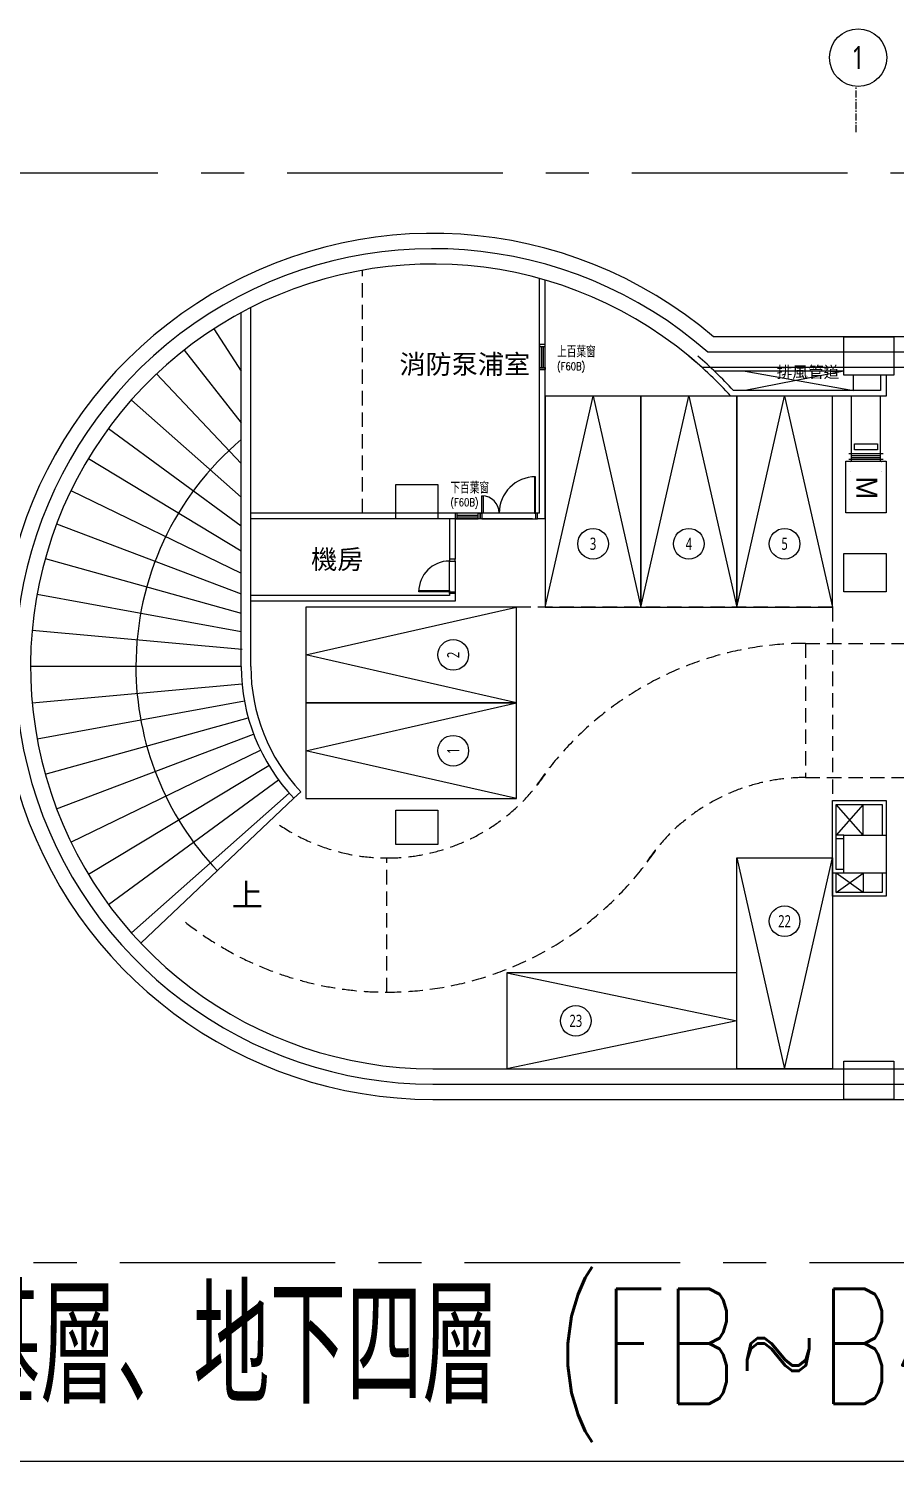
# Model space of a CAD drawing. Header units: millimetres. Extents: x -3377 to 119122, y -22007 to 15479.
# Drawn here: x 1617 to 3878, y 7729 to 11498 of the extents above; entities that cross this region are included whole.
import ezdxf
from ezdxf.enums import TextEntityAlignment as Align

# ---------------------------------------------------------------- set-up
doc = ezdxf.new("R2010")
doc.units = ezdxf.units.MM
doc.header["$LTSCALE"] = 150
doc.header["$MEASUREMENT"] = 0
doc.linetypes.add('CENTER', pattern=[2, 1.25, -0.25, 0.25, -0.25])
doc.linetypes.add('HIDDEN', pattern=[0.375, 0.25, -0.125])
doc.layers.get('0').update_dxf_attribs({"plot": 0})
doc.layers.add('AREA', color=3, linetype='Continuous', plot=False)
doc.layers.add('S-ARCH', color=252, linetype='Continuous', plot=False)
for name, color, linetype in [('ASSLN', 8, 'Continuous'), ('COL', 1, 'Continuous'), ('Col-Line', 8, 'CENTER'), ('Duct', 1, 'Continuous'), ('GRID', 5, 'CENTER'), ('OPEN', 4, 'Continuous'), ('PARK', 4, 'Continuous'), ('TEXT', 2, 'Continuous'), ('TITLE', 6, 'Continuous'), ('WALL', 2, 'Continuous'), ('WALL2', 3, 'Continuous'), ('排風設備', 6, 'Continuous')]:
    doc.layers.add(name, color=color, linetype=linetype)
doc.layers.add('text-3', color=3, linetype='Continuous', lineweight=13)
doc.styles.add('C1', font='', dxfattribs={"bigfont": 'japanese.shx'})
doc.styles.add('CHINA', font='romans.shx', dxfattribs={"width": 0.8, "bigfont": 'china.shx'})
doc.styles.add('CS4', font='romans.shx', dxfattribs={"width": 0.7, "height": 45, "bigfont": 'lsp.shx'})
doc.styles.add('FULLCHANCE', font='')
doc.styles.add('HH', font='')
doc.styles.get('C1').set_extended_font_data('微軟正黑體')
doc.styles.get('FULLCHANCE').set_extended_font_data('PMingLiU')
doc.styles.get('HH').set_extended_font_data('Microsoft JhengHei')

# ---------------------------------------------------------------- blocks, each defined once
blk = doc.blocks.new('A$C5DAC1351')
at = {"color": 252, "linetype": 'HIDDEN'}
for p, q in [((-2736.998057470668, 755.0000000000018), (-2736.998057470668, 1388.815055329685)), ((-1509.998057470661, 510.0000491866467), (-2339.998057470661, 510.0000491866467)), ((-1509.998057470661, 510.0000491866467), (-1509.998057470661, 5)), ((-1580.643003232217, 415.0000000000027), (1216.053644648113, 415.0000000000027)), ((-1580.642975428069, 65.00000000000273), (1216.053644648113, 65.00000000000273))]:
    blk.add_line(p, q, dxfattribs=at)
at = {"color": 252}
for p, q in [((-1479.998494081752, 1125.000049186647), (-1817.602287964895, 1125.000049186647)), ((-1479.998494081752, 1125.000049186647), (-1737.998057470642, 1075.000049186647)), ((-1737.998057470642, 1125.000049186647), (-1454.998494081752, 1075.000049186647)), ((-1479.998494081752, 1125.000049186647), (-1737.998057470642, 1125.000049186647)), ((-1479.998494081752, 1125.000049186647), (-1737.998057470642, 1075.000049186647)), ((-1737.998057470642, 1125.000049186647), (-1454.998494081752, 1075.000049186647)), ((-1454.998494081752, 1075.000049186647), (-1454.998494081752, 1115.000049186645)), ((-1454.998494081752, 1075.000049186647), (-1454.998494081752, 1115.000049186645)), ((-3315.106286191305, -367.6531701639176), (-2916.090873174362, 10.87953468262276)), ((-1429.998057470653, -5), (-1499.998057470661, -84.99995081334964)), ((-1429.998057470653, -84.99995081334964), (-1499.998057470661, -5)), ((-1429.998057470653, -84.99995081334964), (-1429.998057470653, -5)), ((-1499.998057470653, -235), (-1429.998057470646, -185)), ((-1429.998057470646, -235), (-1499.998057470653, -185)), ((-1429.998057470646, -184.9999508133496), (-1429.998057470646, -235))]:
    blk.add_line(p, q, dxfattribs=at)
blk.add_lwpolyline([(-3053.349773559567, 947.1359641163526, 0.2208810136133791), (-3328.349773559567, 355.0000000000018, 0.1920765624150061), (-3115.5984779625, -178.3867212419345)], format="xyb", dxfattribs=at)
at = {"color": 252, "linetype": 'HIDDEN'}
for points in [[(-2289.150679006845, 34.59219964723434, -0.2514793429402726), (-1580.642975428069, 415.0000000000027), (-1580.642975428069, 65.00000000000273, 0.2590978351970929), (-2005.143360276605, -170.8041952198264)], [(-1964.490353891873, -114.5921504605949, -0.2514793429402684), (-2672.998057470642, -494.9999508133506), (-2672.998057470642, -144.9999508133506, 0.2590978351970908), (-2248.497672622107, 90.80424440647494)], [(-3198.859479757157, -312.8096277055038, 0.1683223237559573), (-2672.998057470642, -494.9999508133506), (-2672.998057470642, -144.9999508133506, -0.1499854666625303), (-2953.46065219005, -58.93319780283764)]]:
    blk.add_lwpolyline(points, format="xyb", dxfattribs=at)
at = {"layer": 'AREA', "color": 252}
blk.add_lwpolyline([(-584.9980574706533, 1174.999999999996), (-1835.227161761472, 1174.999999999996, 1.444325545964215), (-2553.349773689788, -734.9999508133515), (-1476.21198579331, -734.9999508133569), (1365.001942529361, -734.9999508133569), (1365.001942529361, -59.99995081335692), (1885.001942529365, -59.99995081335692), (1885.001942529365, 580.0000491866431), (1365.001942529361, 580.0000491866431), (1365.001942529361, 1174.999999999996), (330.0023791404637, 1175), (330.0023791404637, 1205.000049186647), (-584.9980574706533, 1205.000049186645)], format="xyb", close=True, dxfattribs=at)
at = {"layer": 'ASSLN', "color": 252}
for p, q in [((-3125.16209006578, 1235.642192256581), (-3053.349773559567, 1125.044792313542)), ((-3202.366718169375, 1180.395057637374), (-3053.349773559567, 990.8809779837575)), ((-3274.265713380926, 1118.400420999877), (-3053.349773559567, 884.4656286753707)), ((-3340.271310349992, 1050.165080794073), (-3053.349773559567, 796.6991085046939)), ((-3399.843921524363, 976.2468524460346), (-3053.349773559567, 721.9528346286952)), ((-3452.496548211217, 897.2500082861425), (-3053.349773559567, 656.5358700151683)), ((-3497.798761730897, 813.8203376979), (-3053.349773559567, 597.903716834111)), ((-3535.380222117936, 726.6398678699388), (-3053.349773559567, 544.2201355175221)), ((-3564.933705604177, 636.4212883085511), (-3053.349773559567, 494.099327483762)), ((-3586.217616134963, 543.9021246895263), (-3053.349773559567, 446.4454480859786)), ((-3599.057960386803, 449.8387096774186), (-3051.306051210537, 400.1612903225814)), ((-3053.349770141205, 355), (-3603.349770141205, 355)), ((-3599.057960386803, 260.1612903225814), (-3051.306051210537, 309.8387096774186)), ((-3586.217616134963, 166.0978753104737), (-3045.191601566803, 265.046607290702)), ((-3564.933705604177, 73.57871169144892), (-3035.05640607595, 220.9898627102139)), ((-3535.380222117936, -16.63986786993883), (-3020.983318701547, 178.0286343476491)), ((-3497.798761730897, -103.8203376979), (-3003.087385183913, 136.5141249057615)), ((-3452.496548211217, -187.2500082861425), (-2981.5149025555, 96.78571033993103)), ((-3399.843921524363, -266.2468524460346), (-2956.442223180806, 59.16816550188923)), ((-3340.271310349992, -340.1650807940732), (-2928.074313097772, 23.96900914567959))]:
    blk.add_line(p, q, dxfattribs=at)
at = {"layer": 'COL', "color": 252}
for points in [[(-1479.998057470646, 1215), (-1349.998057470646, 1215), (-1349.998057470646, 1115), (-1479.998057470646, 1115)], [(-1479.99805747065, 1215.000000000004), (-1349.99805747065, 1215.000000000004), (-1349.99805747065, 1115.000000000004), (-1479.99805747065, 1115.000000000004)], [(-1479.998057470646, 650), (-1369.998057470646, 650), (-1369.998057470646, 550), (-1479.998057470646, 550)], [(-1479.99805747065, 650.0000000000036), (-1369.99805747065, 650.0000000000036), (-1369.99805747065, 550.0000000000036), (-1479.99805747065, 550.0000000000036)], [(-1479.998057470646, -85), (-1369.998057470646, -85), (-1369.998057470646, -185), (-1479.998057470646, -185)], [(-1479.99805747065, -84.99999999999636), (-1369.99805747065, -84.99999999999636), (-1369.99805747065, -184.9999999999964), (-1479.99805747065, -184.9999999999964)], [(-1479.998057470646, -675), (-1349.998057470646, -675), (-1349.998057470646, -775), (-1479.998057470646, -775)], [(-1479.99805747065, -674.9999999999964), (-1349.99805747065, -674.9999999999964), (-1349.99805747065, -774.9999999999964), (-1479.99805747065, -774.9999999999964)]]:
    blk.add_lwpolyline(points, close=True, dxfattribs=at)
at = {"layer": 'Col-Line', "color": 252, "linetype": 'ByBlock'}
blk.add_circle((-1442.998057470635, 1943.646313869518), 75, dxfattribs=at)
at = {"layer": 'Duct', "color": 252, "linetype": 'CENTER', "ltscale": 3}
for points in [[(-3833.346878069868, -1201.48446317532), (-3833.335196229804, 55.73710836013379), (-3833.352961748024, 1643.229627932831), (1974.901942529359, 1643.100000000008), (1974.382842062834, 55.64961006827252), (1973.968240820082, -1201.48446317532), (-1007.818458468057, -1201.481573726893)], [(-3833.346878069871, -1201.48446317532), (-3833.335196229807, 55.73710836013379), (-3833.352961748027, 1643.229627932831), (1974.901942529359, 1643.100000000008), (1974.382842062834, 55.64961006827252), (1973.968240820082, -1201.48446317532), (-1007.81845846806, -1201.481573726893)]]:
    blk.add_lwpolyline(points, close=True, dxfattribs=at)
at = {"layer": 'GRID', "color": 252, "ltscale": 0.1}
blk.add_line((-1447.99805747065, 1749.381000729662), (-1447.99805747065, 1868.646313869533), dxfattribs=at)
at = {"layer": 'OPEN', "color": 252, "linetype": 'Continuous'}
for p, q in [((-2274.998057470657, 1194.62462371929), (-2274.998057470657, 1189.62462371929)), ((-2274.998057470657, 1189.62462371929), (-2259.998057470657, 1189.62462371929)), ((-2274.998057470657, 1189.62462371929), (-2274.998057470657, 1134.62462371929)), ((-2269.998057470657, 1189.62462371929), (-2269.998057470657, 1134.62462371929)), ((-2264.998057470657, 1189.62462371929), (-2264.998057470657, 1134.62462371929)), ((-2259.998057470657, 1189.62462371929), (-2259.998057470657, 1194.62462371929)), ((-2259.998057470657, 1134.62462371929), (-2259.998057470657, 1189.62462371929)), ((-2274.998057470657, 1129.62462371929), (-2274.998057470657, 1134.62462371929)), ((-2274.998057470657, 1134.62462371929), (-2259.998057470657, 1134.62462371929)), ((-2259.998057470657, 1134.62462371929), (-2259.998057470657, 1129.62462371929)), ((-2284.998057470661, 850.0000000000018), (-2287.998057470661, 850.0000000000018)), ((-2287.998057470661, 850.0000000000018), (-2287.998057470661, 755.0000000000018)), ((-2284.998057470661, 755.0000000000018), (-2284.998057470661, 850.0000000000018)), ((-2424.998057470661, 755.0000000000018), (-2424.998057470661, 800.0000000000018)), ((-2424.998057470661, 800.0000000000018), (-2421.998057470661, 800.0000000000018)), ((-2421.998057470661, 800.0000000000018), (-2421.998057470661, 755.0000000000018)), ((-2489.998057470661, 755.0000000000018), (-2494.998057470661, 755.0000000000018)), ((-2489.998057470661, 740.0000000000018), (-2489.998057470661, 755.0000000000018)), ((-2434.998057470661, 755.0000000000018), (-2489.998057470661, 755.0000000000018)), ((-2434.998057470661, 740.0000000000018), (-2434.998057470661, 755.0000000000018)), ((-2434.998057470661, 755.0000000000018), (-2429.998057470661, 755.0000000000018)), ((-2429.998057470661, 755.0000000000018), (-2424.998057470661, 755.0000000000018)), ((-2424.998057470661, 755.0000000000018), (-2424.998057470661, 740.0000000000018)), ((-2284.998057470661, 755.0000000000018), (-2424.998057470661, 755.0000000000018)), ((-2421.998057470661, 755.0000000000018), (-2424.998057470661, 755.0000000000018)), ((-2287.998057470661, 755.0000000000018), (-2284.998057470661, 755.0000000000018)), ((-2279.998057470661, 755.0000000000018), (-2284.998057470661, 755.0000000000018)), ((-2284.998057470661, 755.0000000000018), (-2284.998057470661, 740.0000000000018)), ((-2494.998057470661, 740.0000000000018), (-2489.998057470661, 740.0000000000018)), ((-2489.998057470661, 750.0000000000018), (-2434.998057470661, 750.0000000000018)), ((-2489.998057470661, 745.0000000000018), (-2434.998057470661, 745.0000000000018)), ((-2489.998057470661, 740.0000000000018), (-2434.998057470661, 740.0000000000018)), ((-2429.998057470661, 740.0000000000018), (-2434.998057470661, 740.0000000000018)), ((-2424.998057470661, 740.0000000000018), (-2429.998057470661, 740.0000000000018)), ((-2424.998057470661, 740.0000000000018), (-2284.998057470661, 740.0000000000018)), ((-2284.998057470661, 740.0000000000018), (-2279.998057470661, 740.0000000000018)), ((-2509.998057470661, 635.0000000000018), (-2509.998057470661, 630.0000000000018)), ((-2509.998057470661, 630.0000000000018), (-2494.998057470661, 630.0000000000018)), ((-2509.998057470661, 550.0000000000018), (-2509.998057470661, 630.0000000000018)), ((-2494.998057470661, 630.0000000000018), (-2494.998057470661, 635.0000000000018)), ((-2494.998057470661, 630.0000000000018), (-2494.998057470661, 550.0000000000018)), ((-2589.998057470661, 550.0000000000018), (-2589.998057470661, 553.0000000000018)), ((-2589.998057470661, 553.0000000000018), (-2509.998057470661, 553.0000000000018)), ((-2509.998057470661, 550.0000000000018), (-2589.998057470661, 550.0000000000018)), ((-2509.998057470661, 553.0000000000018), (-2509.998057470661, 550.0000000000018)), ((-2509.998057470661, 545.0000000000018), (-2509.998057470661, 550.0000000000018)), ((-2509.998057470661, 550.0000000000018), (-2494.998057470661, 550.0000000000018)), ((-2494.998057470661, 550.0000000000018), (-2494.998057470661, 545.0000000000018))]:
    blk.add_line(p, q, dxfattribs=at)
for centre, radius, start, end in [((-2284.998057470661, 755.0000000000018), 95, 90, 180), ((-2424.998057470661, 755.0000000000018), 45, 0, 90), ((-2509.998057470661, 550.0000000000018), 80, 90, 180)]:
    blk.add_arc(centre, radius, start, end, dxfattribs=at)
at = {"layer": 'PARK', "color": 252}
for points in [[(-2259.998057470661, 510.0000491866467), (-2009.998057470661, 510.0000491866467), (-2009.998057470661, 1060.000049186647), (-2259.998057470661, 1060.000049186647), (-2259.998057470661, 510.0000491866467), (-2134.998057470661, 1060.000049186647), (-2009.998057470661, 510.0000491866467)], [(-2009.998057470661, 510.0000491866467), (-1759.998057470661, 510.0000491866467), (-1759.998057470661, 1060.000049186647), (-2009.998057470661, 1060.000049186647), (-2009.998057470661, 510.0000491866467), (-1884.998057470661, 1060.000049186647), (-1759.998057470661, 510.0000491866467)], [(-1759.998057470661, 510.0000491866467), (-1509.998057470661, 510.0000491866467), (-1509.998057470661, 1060.000049186647), (-1759.998057470661, 1060.000049186647), (-1759.998057470661, 510.0000491866467), (-1634.998057470661, 1060.000049186647), (-1509.998057470661, 510.0000491866467)], [(-2334.998057470661, 260.0000491866467), (-2334.998057470661, 510.0000491866467), (-2884.998057470661, 510.0000491866467), (-2884.998057470661, 260.0000491866465), (-2334.998057470661, 260.0000491866467), (-2884.998057470661, 385.0000491866467), (-2334.998057470661, 510.0000491866467)], [(-2334.998057470661, 10.00004918664672), (-2334.998057470661, 260.0000491866467), (-2884.998057470661, 260.0000491866467), (-2884.998057470661, 10.00004918664672), (-2334.998057470661, 10.00004918664672), (-2884.998057470661, 135.0000491866467), (-2334.998057470661, 260.0000491866467)], [(-1759.998057470642, -144.9999508133533), (-1509.998057470642, -144.9999508133533), (-1509.998057470642, -694.9999508133533), (-1759.998057470642, -694.9999508133533), (-1759.998057470642, -144.9999508133533), (-1634.998057470642, -694.9999508133533), (-1509.998057470642, -144.9999508133533)], [(-2359.998057470642, -444.9999508133533), (-2359.998057470642, -694.9999508133533), (-1759.998057470642, -694.9999508133533), (-1759.998057470642, -444.9999508133533), (-2359.998057470642, -444.9999508133533), (-1759.998057470642, -569.9999508133533), (-2359.998057470642, -694.9999508133533)]]:
    blk.add_lwpolyline(points, dxfattribs=at)
for centre, radius in [((-2134.998057470661, 675.0000491866467), 40), ((-1884.998057470661, 675.0000491866467), 40), ((-1634.998057470661, 675.0000491866467), 40), ((-2499.998057470661, 385.0000491866467), 40.00000000000001), ((-2499.998057470661, 135.0000491866467), 40.00000000000001), ((-1634.998057470642, -309.9999508133533), 40), ((-2179.998057470642, -569.9999508133533), 40)]:
    blk.add_circle(centre, radius, dxfattribs=at)
at = {"layer": 'WALL', "color": 252}
for p, q in [((-2274.998057470661, 755.0000000000018), (-2274.998057470653, 1367.432802998119)), ((-2259.998057470661, 740.0000000000018), (-2259.998057470653, 1363.18877978813)), ((-3028.349773559567, 355.0000000000018), (-3028.349773559567, 1291.414609513766)), ((-3053.349773559567, 355.0000000000018), (-3053.349773559567, 1278.307822084005)), ((-2259.998057470657, 1194.62462371929), (-2274.998057470657, 1194.62462371929)), ((-2274.998057470657, 1129.62462371929), (-2259.998057470657, 1129.62462371929)), ((-2259.998057470657, 1129.62462371929), (-2274.998057470657, 1129.62462371929)), ((-1384.998494081752, 1115.000049186647), (-1384.998494081752, 1075.000049186647)), ((-1369.998494081752, 1115.000049186647), (-1369.998494081752, 1060.000049186647)), ((-2292.998057470657, 755.0000000000018), (-3028.349773559574, 755.0000000000018)), ((-2494.998057470661, 755.0000000000018), (-2494.998057470661, 740.0000000000018)), ((-2429.998057470661, 740.0000000000018), (-2429.998057470661, 755.0000000000018)), ((-2429.998057470661, 755.0000000000018), (-2429.998057470661, 740.0000000000018)), ((-2274.998057470661, 755.0000000000018), (-2279.998057470661, 755.0000000000018)), ((-2279.998057470661, 740.0000000000018), (-2279.998057470661, 755.0000000000018)), ((-2292.998057470657, 740.0000000000018), (-3028.349773559574, 740.0000000000018)), ((-2509.998057470661, 740.0000000000018), (-2509.998057470661, 635.0000000000018)), ((-2494.998057470661, 740.0000000000018), (-2494.998057470661, 635.0000000000018)), ((-2259.998057470661, 740.0000000000018), (-2279.998057470661, 740.0000000000018)), ((-2259.998057470661, 740.0000000000018), (-2279.998057470661, 740.0000000000018)), ((-2494.998057470661, 635.0000000000018), (-2509.998057470661, 635.0000000000018)), ((-2509.998057470661, 540.0000000000018), (-3028.349773559567, 540.0000000000018)), ((-2494.998057470661, 545.0000000000018), (-2509.998057470661, 545.0000000000018)), ((-2509.998057470661, 545.0000000000018), (-2509.998057470661, 540.0000000000018)), ((-2494.998057470661, 545.0000000000018), (-2494.998057470661, 525.0000000000018)), ((-2494.998057470661, 525.0000000000018), (-3028.349773559567, 525.0000000000018)), ((-2916.090873174362, 10.87953468262276), (-2897.953818193619, 28.08555794849462))]:
    blk.add_line(p, q, dxfattribs=at)
for points in [[(-624.9980574706533, 1214.999999999996), (-1820.342209060796, 1214.999999999996, 1.434027653062375), (-2553.349773820013, -774.9999508133515), (-1476.21198579331, -774.9999508133569), (1405.001942529361, -774.9999508133569), (1405.001942529361, -99.99995081335692), (1925.001942529365, -99.99995081335692), (1925.001942529365, 620.0000491866431), (1405.001942529361, 620.0000491866431), (1405.001942529361, 1214.999999999996), (370.0023791404637, 1215), (370.0023791404637, 1245.000049186647), (-624.9980574706533, 1245.000049186645)], [(-544.9980574706533, 1134.999999999996), (-1850.42724472949, 1134.999999999996, 1.455344085426493), (-2553.349773559563, -694.999950813351), (-1476.21198579331, -694.9999508133569), (1325.001942529361, -694.9999508133569), (1325.001942529361, -19.99995081335692), (1845.001942529365, -19.99995081335692), (1845.001942529365, 540.0000491866431), (1325.001942529361, 540.0000491866431), (1325.001942529361, 1134.999999999996), (290.0023791404637, 1135), (290.0023791404637, 1165.000049186647), (-544.9980574706533, 1165.000049186645)]]:
    blk.add_lwpolyline(points, format="xyb", close=True, dxfattribs=at)
for points in [[(-1369.998494081752, 1115.000049186647), (-1369.998494081752, 1060.000049186647), (-1775.22746579173, 1060.000049186647, 0.03625295669010119), (-1885.21848321271, 1165.000049186647, 27.58395704240716)], [(-1384.998494081752, 1115.000049186647), (-1384.998494081752, 1075.000049186647), (-1768.605025180601, 1075.000049186649, 0.03045517288972213), (-1861.884372455344, 1165.000049186647)], [(-3053.349773559567, 355.0000000000018, 0.1920765624150069), (-2916.090873174362, 10.87953468262185)], [(-3028.349773559567, 355.0000000000018, 0.1920765624150086), (-2897.953818193619, 28.08555794849394)]]:
    blk.add_lwpolyline(points, format="xyb", dxfattribs=at)
for points in [[(-2539.998057470657, 740.0000000000018), (-2649.998057470657, 740.0000000000018), (-2649.998057470657, 830.0000000000018), (-2539.998057470657, 830.0000000000018)], [(-2539.99805747065, 740.0000000000018), (-2649.99805747065, 740.0000000000018), (-2649.99805747065, 830.0000000000018), (-2539.99805747065, 830.0000000000018)], [(-2539.998057470657, -109.9999999999982), (-2649.998057470657, -109.9999999999982), (-2649.998057470657, -19.99999999999818), (-2539.998057470657, -19.99999999999818)], [(-2539.99805747065, -109.9999999999982), (-2649.99805747065, -109.9999999999982), (-2649.99805747065, -19.99999999999818), (-2539.99805747065, -19.99999999999818)]]:
    blk.add_lwpolyline(points, close=True, dxfattribs=at)
blk.add_arc((-2553.349773559567, 355.0000000000018), 500, 180, 223.4910240855886, dxfattribs=at)
at = {"layer": 'WALL2', "color": 252}
for p, q in [((-1479.996988163508, -84.99995081335146), (-1499.998057470661, -84.99995081334964)), ((-1479.996988163508, -84.99995081335146), (-1499.998057470661, -84.99995081334964)), ((-1479.996988163508, -94.99995081335146), (-1499.998057470661, -94.99995081334964))]:
    blk.add_line(p, q, dxfattribs=at)
for points in [[(-1479.998057470653, -185), (-1509.998057470661, -185), (-1509.998057470661, 5), (-1369.998057470653, 5), (-1369.998057470653, -85)], [(-1479.998057470653, -175), (-1499.998057470661, -175), (-1499.998057470661, -5), (-1379.998057470653, -5), (-1379.998057470653, -85)], [(-1369.998057470646, -185), (-1369.998057470646, -245), (-1509.998057470653, -245), (-1509.998057470653, -185)], [(-1379.998057470646, -185), (-1379.998057470646, -235), (-1499.998057470653, -235), (-1499.998057470653, -185)]]:
    blk.add_lwpolyline(points, dxfattribs=at)
at = {"layer": '排風設備', "color": 252}
for p, q in [((-1459.998494081752, 910.4614499537838), (-1459.998494081752, 1060.000049186647)), ((-1384.998494081752, 910.4614499537838), (-1384.998494081752, 1060.000049186647)), ((-1467.498494081752, 910.4614499537838), (-1377.498494081752, 910.4614499537838)), ((-1467.498494081752, 910.4614499537838), (-1377.498494081752, 910.4614499537838)), ((-1459.998494081752, 890.4614499537984), (-1459.998494081752, 910.4614499537838)), ((-1459.998494081752, 905.4614499537984), (-1384.998494081752, 905.4614499537984)), ((-1459.998494081752, 905.4614499537984), (-1384.998494081752, 905.4614499537984)), ((-1384.998494081752, 890.4614499537984), (-1384.998494081752, 910.4614499537838)), ((-1467.498494081752, 895.4614499537838), (-1377.498494081752, 895.4614499537838)), ((-1467.498494081752, 895.4614499537838), (-1377.498494081752, 895.4614499537838)), ((-1459.998494081752, 900.4614499537984), (-1384.998494081752, 900.4614499537984)), ((-1459.998494081752, 900.4614499537984), (-1384.998494081752, 900.4614499537984)), ((-1459.998494081752, 890.4614499537984), (-1384.998494081752, 890.4614499537984))]:
    blk.add_line(p, q, dxfattribs=at)
for points in [[(-1392.410774783493, 919.7625108235497), (-1452.586213380011, 919.7625108235497), (-1452.586213380011, 935.7625108235497), (-1392.410774783493, 935.7625108235497)], [(-1474.998494081752, 890.4614499537984), (-1369.998494081752, 890.4614499537984), (-1369.998494081752, 755.4614499537984), (-1474.998494081752, 755.4614499537984)]]:
    blk.add_lwpolyline(points, close=True, dxfattribs=at)
at = {"layer": '排風設備', "color": 252, "const_width": 0.6}
for points in [[(-1462.948494081764, 887.2114499537838, 1), (-1463.548494081741, 887.2114499537838, 1)], [(-1382.048494081741, 887.2114499537838, -1), (-1381.448494081764, 887.2114499537838, -1)], [(-1462.948494081764, 863.7114499537838, 1), (-1463.548494081741, 863.7114499537838, 1)], [(-1382.048494081741, 863.7114499537838, -1), (-1381.448494081764, 863.7114499537838, -1)]]:
    blk.add_lwpolyline(points, format="xyb", close=True, dxfattribs=at)
at = {"layer": 'Col-Line', "color": 252, "style": 'C1', "width": 0.75}
blk.add_text('1', height=60, dxfattribs=at).set_placement((-1442.998057470679, 1943.646313869533), align=Align.MIDDLE)
at = {"layer": 'PARK', "color": 252, "style": 'C1', "width": 0.7}
for s, p in [('3', (-2134.998057470661, 675.0000491866467)), ('4', (-1884.998057470661, 675.0000491866467)), ('5', (-1634.998057470661, 675.0000491866467)), ('22', (-1634.998057470642, -309.9999508133533)), ('23', (-2179.998057470642, -569.9999508133533))]:
    blk.add_text(s, height=32, dxfattribs=at).set_placement(p, align=Align.MIDDLE)
for s, p in [('2', (-2499.998057470661, 385.0000491866467)), ('1', (-2499.998057470661, 135.0000491866467))]:
    blk.add_text(s, height=32, rotation=90, dxfattribs=at).set_placement(p, align=Align.MIDDLE)
at = {"layer": 'TEXT', "color": 252, "style": 'HH'}
blk.add_text('排風管道', height=30, dxfattribs=at).set_placement((-1573.89537680248, 1108.248662774904), align=Align.CENTER)
at = {"layer": 'text-3', "color": 252, "style": 'CHINA', "width": 0.8}
for s, height, p in [('上百葉窗', 30, (-2228.862791995278, 1161.367609761168)), ('(F60B)', 20, (-2228.862791995278, 1128.239272937773)), ('下百葉窗', 30, (-2507.420722832918, 806.1789111078178)), ('(F60B)', 20, (-2507.420722832918, 773.0505742844234))]:
    blk.add_text(s, height=height, dxfattribs=at).set_placement(p)
at = {"layer": 'TITLE', "color": 252, "linetype": 'Continuous', "style": 'HH'}
for s, p in [('消防泵浦室', (-2640.353255855753, 1118.557337253131)), ('機房', (-2870.955719881542, 609.3093575060307))]:
    blk.add_text(s, height=50, dxfattribs=at).set_placement(p)
blk.add_text('上', height=60, dxfattribs=at).set_placement((-3037.680406146821, -271.3224197221953), align=Align.CENTER)
at = {"layer": '排風設備', "color": 252, "insert": (-1420.524364305136, 820.8105648918845), "char_height": 55, "width": 61.6866124702136, "attachment_point": 5, "rotation": 270, "style": 'FULLCHANCE'}
blk.add_mtext('M', dxfattribs=at)
blk = doc.blocks.new('2021-1102')
blk.add_blockref('A$C5DAC1351', (-6885.869428046384, -6040.974186264553))
blk = doc.blocks.new('DwFm')
blk.add_lwpolyline([(-12110.39999997988, 0), (0, 0), (0, -7760.135469269822), (-12110.39999997988, -7760.135469269822)], close=True)

msp = doc.modelspace()

# ---------------------------------------------------------------- block references
msp.add_blockref('DwFm', (12110.39999997988, 7760.135469269822))
at = {"layer": 'S-ARCH'}
msp.add_blockref('2021-1102', (12110.39999997988, 15520.27093853964), dxfattribs=at)

# ---------------------------------------------------------------- texts
at = {"layer": 'DEFPOINTS', "style": 'CS4', "width": 0.7}
msp.add_text('S2-01 筏基層、地下四層 (FB~B4F)', height=300, dxfattribs=at).set_placement((150, 7910.135469269822))

doc.saveas('drawing.dxf')
